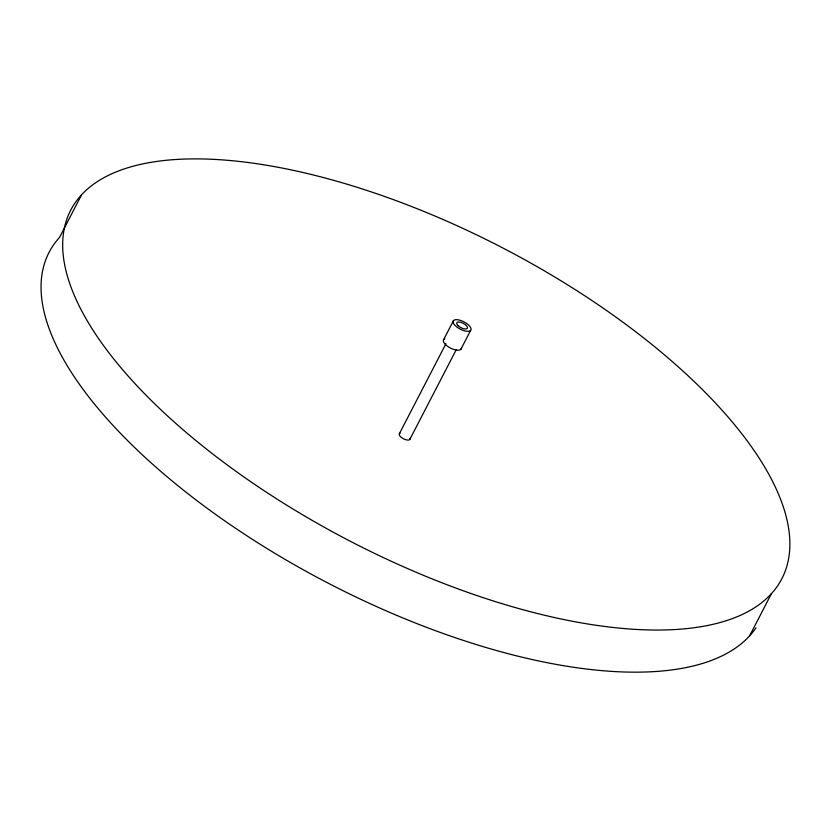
<?xml version="1.0" encoding="UTF-8"?>
<svg xmlns="http://www.w3.org/2000/svg" width="831" height="831" viewBox="0 0 831 831"><rect width="100%" height="100%" fill="white"/><g stroke="black" fill="none" stroke-linecap="round" stroke-linejoin="round"><path stroke-width="1.25" d="M81.376 195.202L59.552 237.375A400.469 165.276 27.4 0 0 300.24 568.082A400.469 165.276 27.4 0 0 756.023 627.737M443.744 339.453L453.529 320.548M399.431 433.605L445.946 343.722M409.745 439.557L456.261 349.674M460.852 349.332L470.626 330.426A9.92 4.093 27.4 0 0 460.27 320.33A9.92 4.093 27.4 0 0 455.336 325.71A9.92 4.093 27.4 0 0 470.626 330.426M749.624 635.798L771.448 593.625A400.469 165.276 27.4 0 0 353.466 186.165A400.469 165.276 27.4 0 0 154.317 403.45A400.469 165.276 27.4 0 0 771.448 593.625M409.912 438.228A5.983 2.472 27.4 0 1 403.554 438.83A5.983 2.472 27.4 0 1 400.054 433.221M461.288 348.355A9.92 4.093 27.4 0 1 449.446 347.503A9.92 4.093 27.4 0 1 444.772 338.819M458.016 325.627A5.983 2.472 27.4 0 0 467.23 328.463A5.983 2.472 27.4 0 0 460.987 322.376A5.983 2.472 27.4 0 0 458.016 325.627"/></g></svg>
